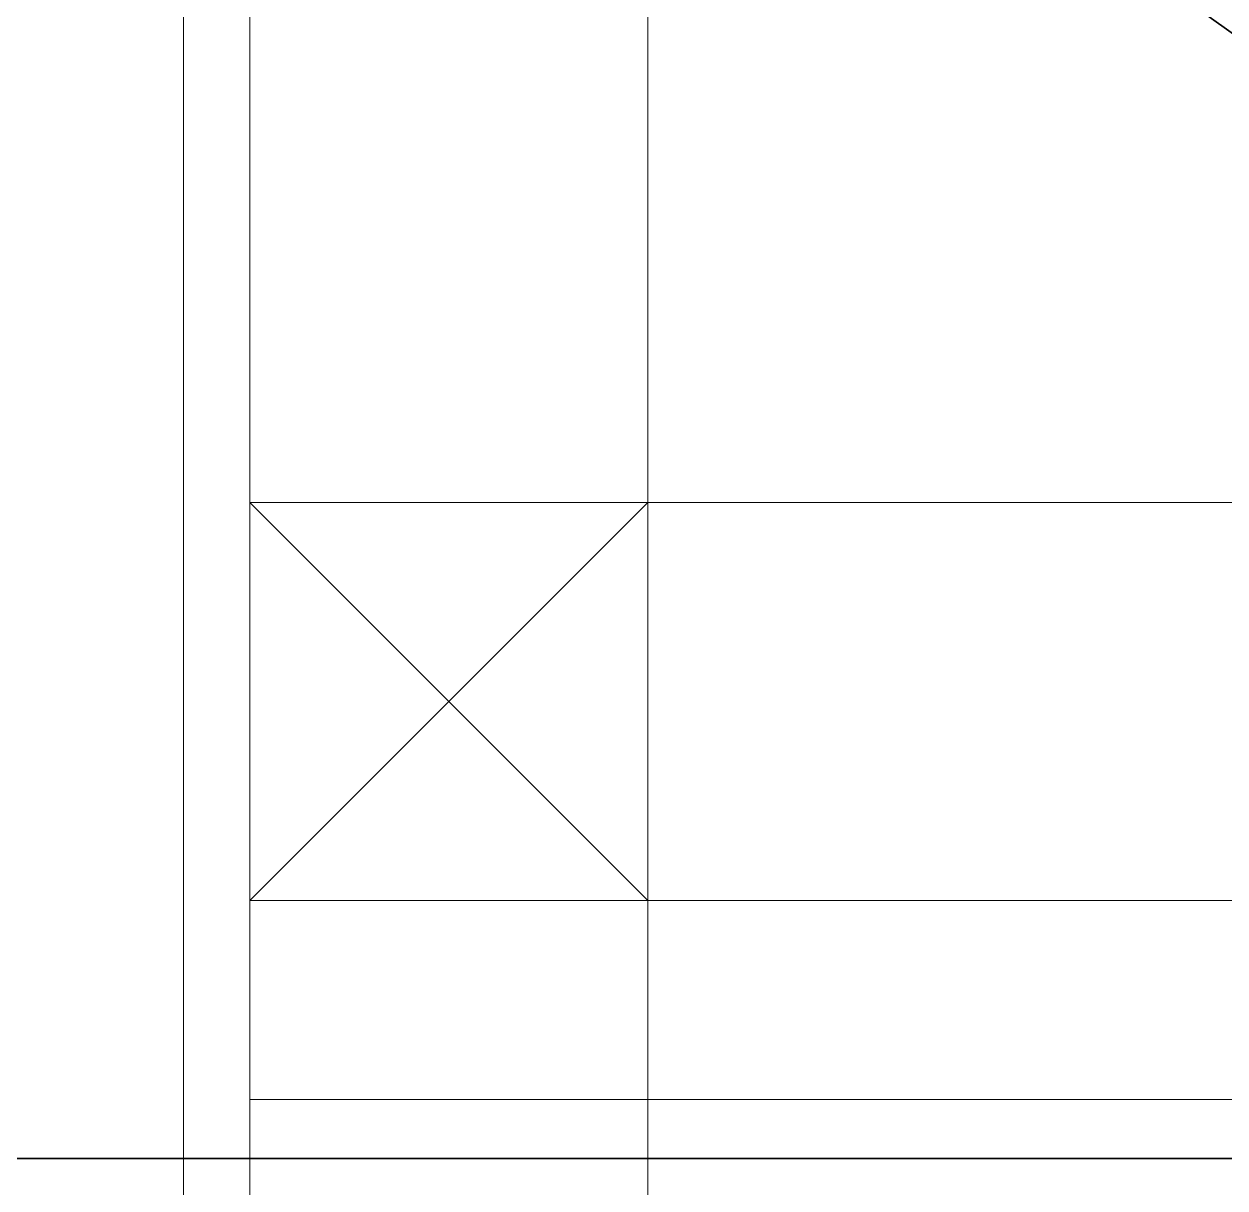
# Model space of a CAD drawing. Header units: millimetres. Extents: x -159872 to 386485, y -250577 to 158966.
# Drawn here: x 159206.1 to 159296.6, y 8954.1 to 9041.8 of the extents above; entities that cross this region are included whole.
import ezdxf

# ---------------------------------------------------------------- set-up
doc = ezdxf.new("R2010")
doc.units = ezdxf.units.MM
doc.layers.get('0').update_dxf_attribs({"lineweight": 25})
doc.layers.add('LDS-equipment-kitchen equipment', color=3, linetype='Continuous', lineweight=13)

# ---------------------------------------------------------------- blocks, each defined once
blk = doc.blocks.new('Group-346')
at = {"layer": 'LDS-equipment-kitchen equipment'}
for points in [[(98954.628, 46079.752, 0), (98954.628, 44679.752, 0), (98544.628, 44679.752, 0), (98544.628, 46079.752, 0), (98954.628, 46079.752, 0)], [(98549.628, 46039.752, 0), (98579.628, 46039.752, 0), (98579.628, 45463.252, 0), (98549.628, 45463.252, 0), (98549.628, 46039.752, 0)], [(98549.628, 45463.252, 0), (98549.628, 45433.252, 0), (98954.628, 45433.252, 0), (98954.628, 45463.252, 0), (98549.628, 45463.252, 0)], [(98549.628, 45463.252, 0), (98579.628, 45433.252, 0)], [(98579.628, 45463.252, 0), (98549.628, 45433.252, 0)], [(98549.628, 45433.252, 0), (98549.628, 45463.252, 0), (98579.628, 45463.252, 0), (98579.628, 45433.252, 0), (98549.628, 45433.252, 0)], [(98954.628, 45433.252, 0), (98954.628, 45418.252, 0), (98549.628, 45418.252, 0), (98549.628, 45433.252, 0), (98954.628, 45433.252, 0)], [(98549.628, 45433.252, 0), (98549.628, 44713.252, 0), (98579.628, 44713.252, 0), (98579.628, 45433.252, 0), (98549.628, 45433.252, 0)]]:
    blk.add_polyline3d(points, dxfattribs=at)
blk = doc.blocks.new('A$C8c4223e1')
at = {"lineweight": 25, "transparency": 33554687}
mesh = blk.add_polyface(dxfattribs=at)
corners = [(430, 285, 165), (30, 285), (30, 285, 165), (430, 285), (30, 0), (30, 0, 165), (430, 0), (430, 0, 165)]
mesh.append_faces([[corners[k] for k in face] for face in [(5, 7, 2, 2), (2, 7, 0, 0), (6, 4, 3, 3), (3, 4, 1, 1), (6, 3, 7, 7), (7, 3, 0, 0), (4, 6, 5, 5), (5, 6, 7, 7), (1, 4, 2, 2), (2, 4, 5, 5), (3, 1, 0, 0), (0, 1, 2, 2)]], dxfattribs={"vtx3": -1})
blk = doc.blocks.new('Group-410')
at = {"layer": 'LDS-equipment-kitchen equipment'}
for name, p in [('Group-346', (0, 0)), ('A$C8c4223e1', (98312.751, 45413.801))]:
    blk.add_blockref(name, p, dxfattribs=at)

msp = doc.modelspace()

# ---------------------------------------------------------------- block references
at = {"layer": 'LDS-equipment-kitchen equipment', "color": 7}
msp.add_blockref('Group-410', (60673.51323, -36457.51522), dxfattribs=at)

doc.saveas('drawing.dxf')
